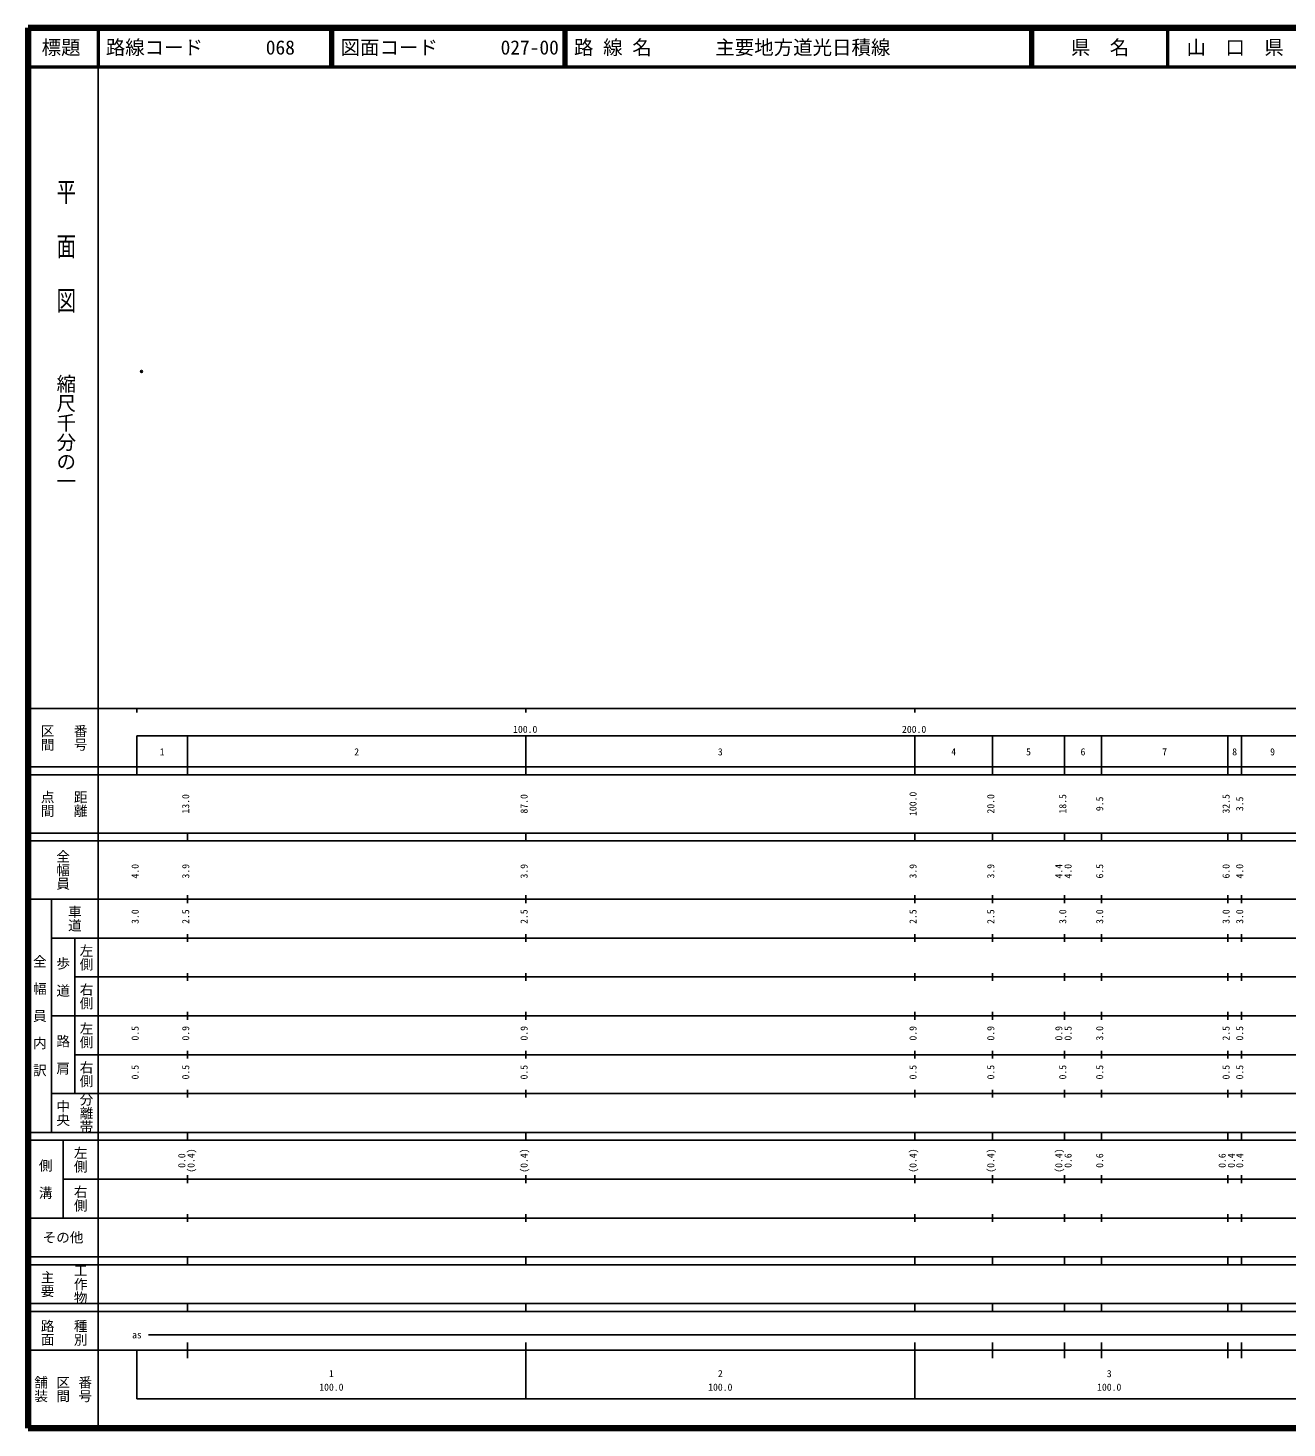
# Model space of a CAD drawing. Units: millimetres on the paper. Extents: x 40 to 680, y 20 to 380.
# Drawn here: x 40 to 363.7, y 20 to 380 of the extents above; entities that cross this region are included whole.
import ezdxf
from ezdxf.enums import TextEntityAlignment as Align

# ---------------------------------------------------------------- set-up
doc = ezdxf.new("R2010")
doc.units = ezdxf.units.MM
doc.header["$PDMODE"] = 32
doc.header["$PDSIZE"] = 0.5
doc.layers.add('M-OTRS', color=6, linetype='Continuous')
doc.layers.add('M-TTL-TXT', color=7, linetype='Continuous')
for name, color, linetype, lineweight in [('M-TTL', 2, 'Continuous', 140), ('M-TTL-BAND', 7, 'Continuous', 25), ('M-TTL-LINE', 7, 'Continuous', 50)]:
    doc.layers.add(name, color=color, linetype=linetype, lineweight=lineweight)
doc.styles.add('@ＭＳ ゴシック', font='')
doc.styles.add('ＭＳ ゴシック', font='')
doc.styles.get('@ＭＳ ゴシック').set_extended_font_data('@MS Gothic')
doc.styles.get('ＭＳ ゴシック').set_extended_font_data('MS Gothic')

msp = doc.modelspace()

# ---------------------------------------------------------------- linework, layer by layer
at = {"layer": 'M-OTRS'}
msp.add_point((69.2, 291.689), dxfattribs=at)
at = {"layer": 'M-TTL'}
for p, q in [((40, 380), (40, 20)), ((680, 380), (40, 380)), ((40, 20), (680, 20))]:
    msp.add_line(p, q, dxfattribs=at)
at = {"layer": 'M-TTL-BAND'}
for p, q in [((58, 370), (58, 20)), ((40, 205), (579, 205)), ((68, 205), (68, 204)), ((168, 205), (168, 204)), ((268, 205), (268, 204)), ((68, 198), (579, 198)), ((68, 198), (68, 188)), ((81, 188), (81, 198)), ((168, 188), (168, 198)), ((268, 188), (268, 198)), ((288, 188), (288, 198)), ((306.5, 188), (306.5, 198)), ((316, 188), (316, 198)), ((348.5, 188), (348.5, 198)), ((352, 188), (352, 198)), ((40, 190), (579, 190)), ((40, 188), (579, 188)), ((40, 173), (579, 173)), ((81, 171), (81, 173)), ((168, 171), (168, 173)), ((268, 171), (268, 173)), ((288, 171), (288, 173)), ((306.5, 171), (306.5, 173)), ((316, 171), (316, 173)), ((348.5, 171), (348.5, 173)), ((352, 171), (352, 173)), ((40, 171), (579, 171)), ((40, 156), (579, 156)), ((46, 96), (46, 156)), ((81, 155), (81, 157)), ((168, 155), (168, 157)), ((268, 155), (268, 157)), ((288, 155), (288, 157)), ((306.5, 155), (306.5, 157)), ((316, 155), (316, 157)), ((348.5, 155), (348.5, 157)), ((352, 155), (352, 157)), ((46, 146), (579, 146)), ((52, 146), (52, 106)), ((81, 145), (81, 147)), ((168, 145), (168, 147)), ((268, 145), (268, 147)), ((288, 145), (288, 147)), ((306.5, 145), (306.5, 147)), ((316, 145), (316, 147)), ((348.5, 145), (348.5, 147)), ((352, 145), (352, 147)), ((81, 135), (81, 137)), ((168, 135), (168, 137)), ((268, 135), (268, 137)), ((288, 135), (288, 137)), ((306.5, 135), (306.5, 137)), ((316, 135), (316, 137)), ((348.5, 135), (348.5, 137)), ((352, 135), (352, 137)), ((52, 136), (579, 136)), ((46, 126), (579, 126)), ((81, 125), (81, 127)), ((168, 125), (168, 127)), ((268, 125), (268, 127)), ((288, 125), (288, 127)), ((306.5, 125), (306.5, 127)), ((316, 125), (316, 127)), ((348.5, 125), (348.5, 127)), ((352, 125), (352, 127)), ((52, 116), (579, 116)), ((81, 115), (81, 117)), ((168, 115), (168, 117)), ((268, 115), (268, 117)), ((288, 115), (288, 117)), ((306.5, 115), (306.5, 117)), ((316, 115), (316, 117)), ((348.5, 115), (348.5, 117)), ((352, 115), (352, 117)), ((46, 106), (579, 106)), ((81, 105), (81, 107)), ((168, 105), (168, 107)), ((268, 105), (268, 107)), ((288, 105), (288, 107)), ((306.5, 105), (306.5, 107)), ((316, 105), (316, 107)), ((348.5, 105), (348.5, 107)), ((352, 105), (352, 107)), ((40, 96), (579, 96)), ((40, 94), (579, 94)), ((49, 94), (49, 74)), ((81, 94), (81, 96)), ((168, 94), (168, 96)), ((268, 94), (268, 96)), ((288, 94), (288, 96)), ((306.5, 94), (306.5, 96)), ((316, 94), (316, 96)), ((348.5, 94), (348.5, 96)), ((352, 94), (352, 96)), ((49, 84), (579, 84)), ((81, 83), (81, 85)), ((168, 83), (168, 85)), ((268, 83), (268, 85)), ((288, 83), (288, 85)), ((306.5, 83), (306.5, 85)), ((316, 83), (316, 85)), ((348.5, 83), (348.5, 85)), ((352, 83), (352, 85)), ((40, 74), (579, 74)), ((81, 73), (81, 75)), ((168, 73), (168, 75)), ((268, 73), (268, 75)), ((288, 73), (288, 75)), ((306.5, 73), (306.5, 75)), ((316, 73), (316, 75)), ((348.5, 73), (348.5, 75)), ((352, 73), (352, 75)), ((40, 64), (579, 64)), ((40, 62), (579, 62)), ((81, 62), (81, 64)), ((168, 62), (168, 64)), ((268, 62), (268, 64)), ((288, 62), (288, 64)), ((306.5, 62), (306.5, 64)), ((316, 62), (316, 64)), ((348.5, 62), (348.5, 64)), ((352, 62), (352, 64)), ((40, 52), (579, 52)), ((81, 50), (81, 52)), ((168, 50), (168, 52)), ((268, 50), (268, 52)), ((288, 50), (288, 52)), ((306.5, 50), (306.5, 52)), ((316, 50), (316, 52)), ((348.5, 50), (348.5, 52)), ((352, 50), (352, 52)), ((40, 50), (579, 50)), ((71, 44), (565, 44)), ((40, 40), (579, 40)), ((68, 40), (68, 27.5)), ((81, 38), (81, 42)), ((168, 27.5), (168, 42)), ((268, 27.5), (268, 42)), ((288, 38), (288, 42)), ((306.5, 38), (306.5, 42)), ((316, 38), (316, 42)), ((348.5, 38), (348.5, 42)), ((352, 38), (352, 42)), ((68, 27.5), (579, 27.5))]:
    msp.add_line(p, q, dxfattribs=at)
at = {"layer": 'M-TTL-LINE'}
for p, q in [((58, 380), (58, 370)), ((117.75, 380), (117.75, 370)), ((118.25, 380), (118.25, 370)), ((177.75, 380), (177.75, 370)), ((178.25, 380), (178.25, 370)), ((297.75, 380), (297.75, 370)), ((298.25, 380), (298.25, 370)), ((333, 380), (333, 370)), ((40, 370), (680, 370))]:
    msp.add_line(p, q, dxfattribs=at)

# ---------------------------------------------------------------- texts
at = {"layer": 'M-TTL-BAND', "style": '@ＭＳ ゴシック', "width": 1.4}
msp.add_text('平  面  図', height=3.666, rotation=270, dxfattribs=at).set_placement((49.777, 306.475), align=Align.MIDDLE_RIGHT)
at = {"layer": 'M-TTL-BAND', "style": '@ＭＳ ゴシック'}
msp.add_text('縮尺千分の一', height=3.666, rotation=270, dxfattribs=at).set_placement((49.777, 261.03), align=Align.MIDDLE_RIGHT)
for s, p in [('区間', (45, 197.5)), ('番号', (53.5, 197.5)), ('点間', (45, 180.5)), ('距離', (53.5, 180.5)), ('全幅員', (49, 163.5)), ('車道', (52, 151)), ('左側', (55, 141)), ('全\u3000幅\u3000員\u3000内\u3000訳', (43, 126)), ('歩\u3000道', (49, 136)), ('右側', (55, 131)), ('左側', (55, 121)), ('路\u3000肩', (49, 116)), ('右側', (55, 111)), ('分離帯', (55, 101)), ('中央', (49, 101)), ('左側', (53.5, 89)), ('側\u3000溝', (44.5, 84)), ('右側', (53.5, 79)), ('工作物', (53.5, 57)), ('主要', (45, 57)), ('路面', (45, 44.5)), ('種別', (53.5, 44.5)), ('舗装', (43.333, 30)), ('区間', (49, 30)), ('番号', (54.667, 30))]:
    msp.add_text(s, height=2.566, rotation=270, dxfattribs=at).set_placement(p, align=Align.MIDDLE_CENTER)
at = {"layer": 'M-TTL-BAND', "style": 'ＭＳ ゴシック'}
for s, p in [('100.0', (167.844, 198.195)), ('200.0', (267.844, 198.195)), ('1', (74.5, 192.405)), ('2', (124.5, 192.405)), ('3', (218, 192.405)), ('4', (278, 192.405)), ('5', (297.25, 192.405)), ('6', (311.25, 192.405)), ('7', (332.25, 192.405)), ('8', (350.25, 192.405)), ('9', (360, 192.405)), ('as', (68, 42.5)), ('1', (118, 32.523)), ('2', (218, 32.523)), ('3', (318, 32.523)), ('100.0', (118, 29.033)), ('100.0', (218, 29.033)), ('100.0', (318, 29.033))]:
    msp.add_text(s, height=1.833, dxfattribs=at).set_placement(p, align=Align.BOTTOM_CENTER)
for s, p in [('13.0', (82, 180.5)), ('87.0', (169, 180.5)), ('100.0', (269, 180.5)), ('20.0', (289, 180.5)), ('18.5', (307.5, 180.5)), ('9.5', (317, 180.5)), ('32.5', (349.5, 180.5)), ('3.5', (353, 180.5)), ('4.0', (69, 163.174)), ('3.9', (82, 163.174)), ('3.9', (169, 163.174)), ('3.9', (269, 163.174)), ('3.9', (289, 163.174)), ('4.4', (306.5, 163.174)), ('4.0', (308.87, 163.174)), ('6.5', (317, 163.174)), ('6.0', (349.5, 163.174)), ('4.0', (353, 163.174)), ('3.0', (69, 151.5)), ('2.5', (82, 151.5)), ('2.5', (169, 151.5)), ('2.5', (269, 151.5)), ('2.5', (289, 151.5)), ('3.0', (307.5, 151.5)), ('3.0', (317, 151.5)), ('3.0', (349.5, 151.5)), ('3.0', (353, 151.5)), ('0.5', (69, 121.5)), ('0.9', (82, 121.5)), ('0.9', (169, 121.5)), ('0.9', (269, 121.5)), ('0.9', (289, 121.5)), ('0.9', (306.5, 121.5)), ('0.5', (308.87, 121.5)), ('3.0', (317, 121.5)), ('2.5', (349.5, 121.5)), ('0.5', (353, 121.5)), ('0.5', (69, 111.5)), ('0.5', (82, 111.5)), ('0.5', (169, 111.5)), ('0.5', (269, 111.5)), ('0.5', (289, 111.5)), ('0.5', (307.5, 111.5)), ('0.5', (317, 111.5)), ('0.5', (349.5, 111.5)), ('0.5', (353, 111.5)), ('0.0', (81, 88.764)), ('(0.4)', (83.37, 88.764)), ('(0.4)', (169, 88.764)), ('(0.4)', (269, 88.764)), ('(0.4)', (289, 88.764)), ('(0.4)', (306.5, 88.764)), ('0.6', (308.87, 88.764)), ('0.6', (317, 88.764)), ('0.6', (348.5, 88.764)), ('0.4', (350.87, 88.764)), ('0.4', (353, 88.764))]:
    msp.add_text(s, height=1.833, rotation=90, dxfattribs=at).set_placement(p, align=Align.BOTTOM_CENTER)
msp.add_text('その他', height=2.566, dxfattribs=at).set_placement((49, 69), align=Align.MIDDLE_CENTER)
at = {"layer": 'M-TTL-TXT', "style": 'ＭＳ ゴシック'}
for s, p in [('標題', (48.5, 375)), ('県\u3000名', (315.625, 375)), ('山\u3000口\u3000県', (350.375, 375))]:
    msp.add_text(s, height=3.666, dxfattribs=at).set_placement(p, align=Align.MIDDLE_CENTER)
for s, p in [('路線コード', (60, 375)), ('068', (101.142, 375)), ('068', (101.142, 375)), ('068', (101.142, 375)), ('図面コード', (120.38, 375)), ('027-00', (161.521, 375)), ('路 線 名', (180.38, 375)), ('主要地方道光日積線', (216.734, 375))]:
    msp.add_text(s, height=3.666, dxfattribs=at).set_placement(p, align=Align.MIDDLE_LEFT)

doc.saveas('drawing.dxf')
